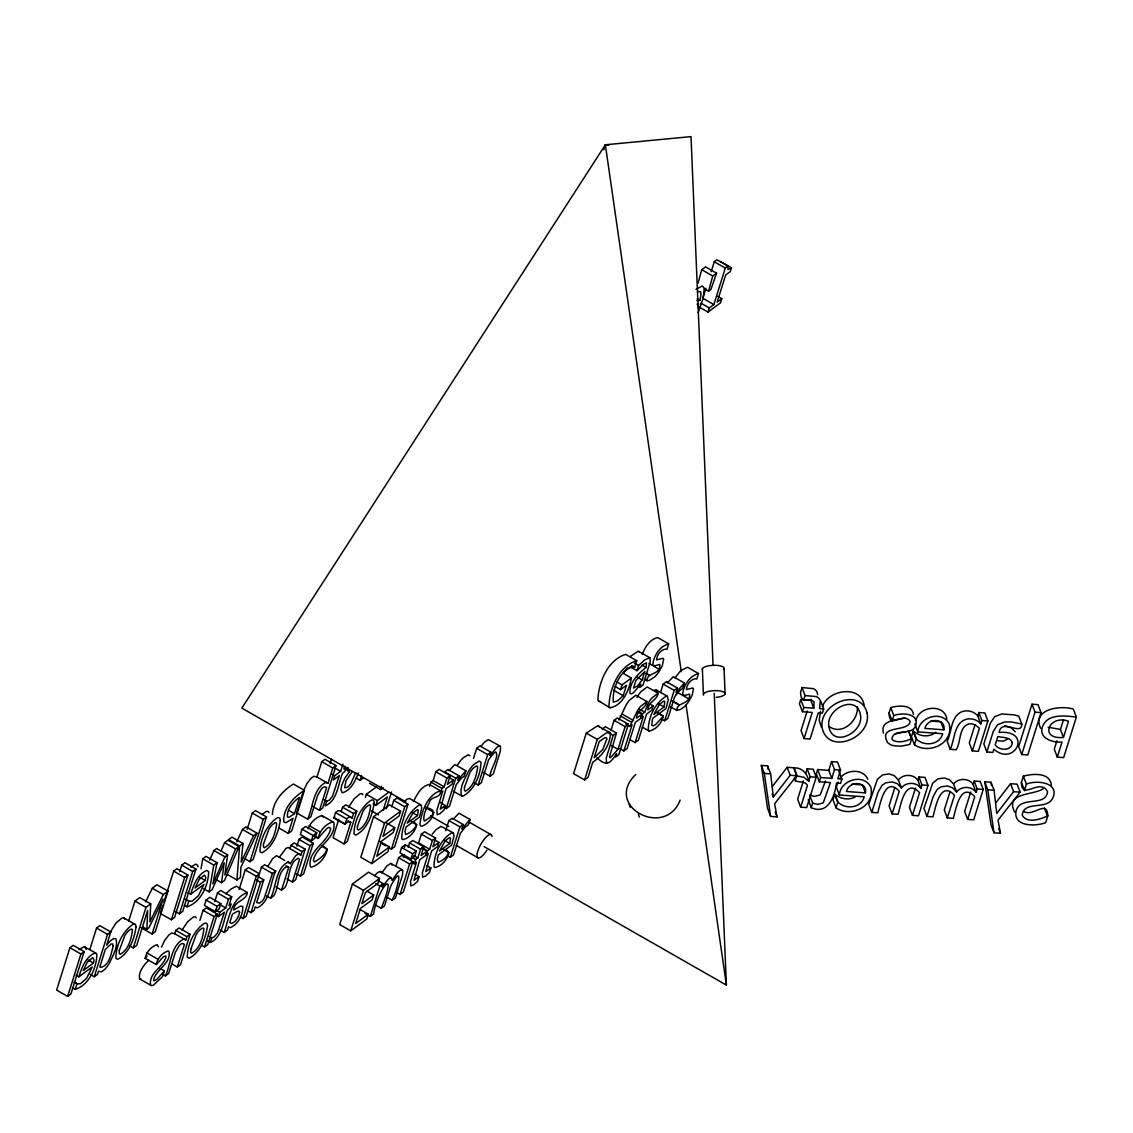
<?xml version="1.0" encoding="UTF-8"?>
<svg xmlns="http://www.w3.org/2000/svg" width="1133" height="1133" viewBox="0 0 1133 1133"><rect width="100%" height="100%" fill="white"/><g stroke="black" fill="none" stroke-linecap="round" stroke-linejoin="round"><path stroke-width="1.5" d="M348.001 767.438L348.412 771.021L349.516 771.573L344.814 778.286L341.741 785.226L340.849 789.574L342.194 792.774C350.89 790.721 355.422 780.679 358.453 772.975M142.758 926.907L146.893 929.272L147.644 910.465L136.696 945.375L133.283 947.91L129.148 945.545M865.442 792.888L865.598 789.432L864.38 786.628C859.041 780.963 848.164 783.654 846.464 791.5L865.442 792.888L862.425 784.914L852.087 784.149M943.874 729.808L944.044 726.352L942.826 723.548C937.487 717.883 926.61 720.574 924.91 728.42L943.874 729.808L940.872 721.834L930.519 721.07M128.61 921.341L134.969 901.075L139.713 897.577L150.731 903.865L149.853 921.851L163.35 894.546L168.01 891.105L156.991 884.816L152.332 888.258L145.59 901.91M227.294 874.449L236.924 879.959L239.601 845.997L242.986 843.504L231.968 837.202L228.583 839.709L239.601 845.997M857.412 706.765C858.432 721.013 841.861 736.053 828.818 726.295M242.986 843.504L241.173 862.142L253.495 835.743L256.993 833.152L245.988 826.849L242.476 829.441L236.684 841.861M216.021 879.576L221.53 882.72L224.192 862.737L212.126 889.66L209.123 891.869L203.628 888.725M209.662 860.074L213.925 850.529L216.601 848.56L227.62 854.849L224.816 875.016L235.593 848.957L238.978 846.464L227.96 840.162L224.575 842.669L221.204 850.812M201.023 868.827L202.765 858.786L206.022 856.378L217.04 862.666L212.862 883.839L224.943 856.831L227.62 854.849M209.123 891.869L213.769 865.074L217.04 862.666M711.156 271.722L714.286 261.751L716.948 259.783L727.967 266.071L727.967 269.512L731.493 267.813L720.475 261.525M93.444 963.05L94.025 960.019L92.665 957.612L87.227 962.186L83.247 970.584L93.444 963.05L87.935 959.892M205.243 880.468L205.809 877.438L204.45 875.03L199.011 879.605L195.032 888.003L205.243 880.468L199.734 877.31M820.547 711.312L819.23 720.319L821.411 727.301M696.837 300.571L699.882 300.344L700.973 295.019L700.718 291.932L698.07 291.436M417.482 815.562L418.289 810.279L417.383 809.628L412.979 812.885L407.285 823.096L417.482 815.562L411.973 812.418M449.744 843.448L450.552 838.165L449.631 837.499L445.227 840.771L439.533 850.982L449.744 843.448L444.235 840.304M664.051 706.964L664.844 701.681L663.938 701.015L659.533 704.273L653.84 714.498L664.051 706.964L658.542 703.805M355.748 772.621L350.72 783.838L347.519 787.237L344.673 787.761L345.976 780.779L352.236 771.658M698.013 283.236L701.738 269.725L705.576 266.892L716.58 273.18L710.901 289.496L708.55 291.223L704.429 288.858M708.55 291.223L712.756 276.013L716.58 273.18M697.942 306.717L698.679 304.211L696.951 304.211M69.92 947.726L56.65 990.086L67.668 996.374L70.912 993.981L84.182 951.621L73.163 945.333L69.92 947.726L80.939 954.028L84.182 951.621M67.668 996.374L80.939 954.028M76.095 975.258L78.857 976.83C81.746 967.809 85.626 956.875 95.045 952.98L96.857 954.17C96.687 967.752 89.096 985.101 75.203 989.392L72.441 987.806M75.203 989.392L76.945 983.812L80.443 983.756L86.675 978.232L92.212 966.959L78.857 976.83M89.904 949.242L96.546 928.069L99.789 925.661L110.793 931.963L106.672 945.134A17.292 5.368 -60.2 0 1 113.612 938.634L115.835 938.676C118.512 946.848 112.748 955.643 109.476 963.022A12.222 3.796 -60.2 0 1 104.618 969.522L101.389 971.887L98.5 971.208L97.523 974.309L94.28 976.717L90.158 974.352M94.28 976.717L107.55 934.357L110.793 931.963M133.283 947.91L145.973 907.377L150.731 903.865M141.101 927.7L152.105 933.989L163.053 899.078L148.961 927.743L146.893 929.272M160.121 968.559L164.412 970.797L162.614 976.533L153.663 984.988A14.531 4.518 -60.2 0 1 150.675 985.2C148.126 972.879 163.634 967.37 166.027 956.663L165.616 955.94L163.237 956.875L156.326 964.551L145.151 958.391C146.284 952.329 151.199 946.352 157.218 944.681L158.478 946.905M162.911 905.324L160.362 913.467L171.38 919.755L174.624 917.362L187.894 875.016L176.875 868.714L173.632 871.121L163.931 902.066M168.01 891.105L155.306 931.638L152.105 933.989M179.68 871.659L181.719 865.145L184.962 862.751L195.967 869.039L182.696 911.399L179.453 913.793L175.332 911.428M164.412 970.797L156.651 979.592L153.989 980.781L153.536 980.087C155.858 969.296 171.522 963.645 168.944 951.323L168.236 950.984C162.231 952.513 156.949 959.127 156.326 964.551M171.38 919.755L184.651 877.409L187.894 875.016M179.453 913.793L192.723 871.447L195.967 869.039M190.103 934.272L186.846 936.679L185.798 940.05L174.779 933.748L175.842 930.377L179.085 927.984L190.103 934.272L180.572 964.679L177.329 967.072L171.819 963.928M187.894 892.677L190.641 894.249C193.531 885.227 197.411 874.294 206.843 870.399L208.656 871.589C208.486 885.17 200.895 902.519 186.987 906.811L184.24 905.225M162.656 974.295L165.418 975.881C170.941 964.523 170.573 945.319 183.914 939.03L185.798 940.05M186.987 906.811L188.744 901.231L192.242 901.174L198.459 895.651L204.011 884.377L190.641 894.249M177.329 967.072L184.438 944.37L182.753 943.577A10.933 3.399 -60.2 0 0 179.439 945.347L175.431 952.159L168.661 973.474L165.418 975.881M199.875 920.421L203.048 910.281L206.291 907.887L217.309 914.175L207.778 944.582L204.535 946.976L201.773 945.404M206.079 900.055L204.422 905.352L215.426 911.654L219.122 908.921L220.779 903.61L209.775 897.322L206.079 900.055L217.097 906.343L220.779 903.61M214.732 901.641L217.465 892.917L220.708 890.51L231.727 896.812L228.993 905.55L231.174 903.922L229.857 908.17L227.662 909.799C223.13 920.435 222.734 937.005 210.327 942.486L207.58 940.914M215.426 911.654L217.097 906.343M204.535 946.976L214.052 916.583L217.309 914.175M210.327 942.486L211.772 937.883L214.264 936.807L217.578 932.884L224.419 912.192L218.442 916.597L215.681 915.025M218.442 916.597L219.774 912.362L225.75 907.944L228.484 899.205L231.727 896.812M247.15 829.328L252.248 813.041L255.492 810.647L266.51 816.935L253.24 859.296L249.996 861.689L244.487 858.545M220.099 930.066L224.221 932.431C228.965 918.424 231.09 898.582 247.32 892.507L236.315 886.204L230.863 889.164L225.849 893.781M239.12 889.462L245.252 869.917L248.495 867.524L259.514 873.812L256.256 876.22L242.986 918.566L240.238 916.994M249.996 861.689L263.267 819.343L266.51 816.935M247.32 892.507C246.541 900.792 234.134 900.593 233.724 910.04L240.139 906.287L242.703 906.343C243.326 914.444 237.987 924.882 229.999 927.686L228.469 926.808L227.45 930.051L224.221 932.431M248.24 911.074L251.002 912.646L254.245 910.252L255.307 906.882L257.163 907.915C270.504 901.641 270.164 882.423 275.687 871.05L264.669 864.762L261.426 867.156L246.229 916.172L242.986 918.566M251.002 912.646L260.533 882.253L263.777 879.845L258.267 876.701M263.777 879.845L256.653 902.548L259.372 903.171L261.681 901.556A4.929 1.53 -60.2 0 0 264.258 898.03L272.444 873.444L275.687 871.05M278.676 827.869L288.306 833.378L293.05 818.281L285.941 822.714L283.802 821.892C282.74 808.509 293.787 797.009 304.437 790.324L293.419 784.036C282.74 790.593 272.982 801.385 272.416 814.457M294.495 813.678L299.565 797.476C293.065 801.654 286.791 808.891 287.442 817.02L288.972 817.332L294.495 813.678L288.986 810.52M302.766 793.114L296.577 812.843L307.595 819.131L310.839 816.737L317.622 795.423L321.63 788.61A10.933 3.399 -60.2 0 1 324.944 786.84L326.616 787.633L319.506 810.336L312.623 806.399M266.439 895.835L270.575 898.186C276.31 887.436 275.404 867.552 288.646 861.845L290.289 863.658L295.26 856.18L298.333 853.885L300.939 854.99L301.987 851.619L305.244 849.226L294.226 842.924L290.983 845.317L289.921 848.702L300.939 854.99M304.437 790.324L291.733 830.857L288.306 833.378M276.013 886.955L281.522 890.099L288.674 867.439L287.173 866.405C276.863 871.192 279.2 887.536 273.818 895.792L270.575 898.186M336.019 765.582L332.776 767.99L327.975 783.314L316.957 777.011L321.772 761.688L325.015 759.294L336.019 765.582L322.749 807.942L319.506 810.336M296.874 846.167L298.985 839.411L302.242 837.004L313.246 843.306L303.715 873.713L300.472 876.106L296.35 873.741M302.029 829.172L300.358 834.483L311.377 840.771L315.073 838.052L316.73 832.741L305.712 826.439L302.029 829.172L313.034 835.474L316.73 832.741M307.595 819.131C313.133 807.787 312.765 788.568 326.092 782.294L327.975 783.314M308.105 828.818C310.145 822.926 315.781 817.12 321.914 815.576L333.768 822.36C336.685 838.661 316.135 845.898 313.43 860.429L314.393 862.001C319.322 859.437 333.909 848.504 321.871 846.039M286.961 878.868L292.47 882.026L299.579 859.324L298.163 858.332C287.796 862.978 290.161 879.52 284.765 887.705L281.522 890.099M330.1 763.6L331.459 759.237M305.244 849.226L295.713 879.619L292.47 882.026M311.377 840.771L313.034 835.474M300.472 876.106L310.003 845.7L313.246 843.306M342.931 764.067L340.651 771.346L334.674 775.765L333.343 780.014L339.319 775.595L332.493 796.287L329.165 800.21L326.672 801.3L325.242 805.889C337.634 800.422 338.045 783.852 342.563 773.202L344.758 771.587L346.089 767.338L343.894 768.953L344.814 766.05M313.983 835.97L318.104 838.335C319.478 830.999 325.681 823.804 332.918 821.864M338.739 819.371L333.017 837.641L344.021 843.929L350.791 822.346L348.086 821.779L344.857 824.173L333.853 817.884L335.524 812.545L338.059 810.732L340.127 810.874L352.136 818.04L353.553 813.522L356.796 811.129L345.792 804.841L342.548 807.234L341.132 811.752M327.38 849.183C325.709 857.015 319.039 865.286 311.108 867.198L310.272 866.603C307.496 850.232 327.862 843.094 330.68 828.563L328.924 827.288L326.913 828.435L318.104 838.335M344.857 824.173L347.123 818.309L350.139 816.836L352.136 818.04M356.031 777.946L360.152 780.311L361.611 775.666M356.796 811.129L347.279 841.536L344.021 843.929M365.364 797.505L366.37 794.318L376.553 786.784M369.457 783.257L380.461 789.545L381.467 786.359M373.125 803.835L375.887 805.407L377.388 800.606L388.846 792.151M366.795 891.062L373.678 894.999L361.88 903.709L365.364 892.592L378.025 883.244L379.527 878.457L368.508 872.169L352.434 884.037L339.73 924.57L350.748 930.859L366.823 918.99L368.324 914.204L360.067 909.473M386.509 822.983L394.766 827.713L382.968 836.423L386.452 825.32L399.099 815.972L400.6 811.171L389.596 804.883L373.522 816.751L360.818 857.284L371.836 863.573L387.911 851.704L389.412 846.918L379.767 841.408M383.266 809.939L387.344 796.938L375.887 805.407M386.24 808.863L391.522 791.967M350.748 930.859L363.452 890.326L379.527 878.457M371.836 863.573L384.54 823.054L400.6 811.171M391.692 806.937L393.746 800.422L396.989 798.014L407.993 804.317L394.723 846.663L391.48 849.07L388.732 847.484M603.776 149.825L605.362 144.783L691.017 136.626L713.054 665.156M373.678 894.999L372.176 899.786L360.379 908.496L355.663 923.551L368.324 914.204M394.766 827.713L393.264 832.5L381.467 841.21L376.751 856.265L389.412 846.918M364.812 913.255L370.321 916.399L379.852 885.992L383.096 883.598L377.586 880.454M391.48 849.07L404.75 806.71L407.993 804.317M383.096 883.598L382.033 886.969L388.647 878.854L391.296 877.834L392.032 880.383L397.91 872.268L400.728 870.045L402.824 870.371L402.527 875.044L395.459 897.832L392.216 900.225L386.707 897.081M375.759 905.168L381.269 908.312C398.844 864.068 377.558 888.598 373.564 914.005L370.321 916.399M395.955 866.164L398.604 857.723L401.847 855.316L412.865 861.618L403.334 892.011L400.091 894.419L395.955 892.053M401.634 847.484L399.977 852.795L410.982 859.083L414.678 856.364L416.335 851.053L405.331 844.751L401.634 847.484L412.653 853.786L416.335 851.053M404.495 847.413L405.331 844.751M403.291 857.511L404.184 854.679M408.192 847.272L409.551 842.91L412.794 840.516L423.813 846.804L421.079 855.542L427.042 851.138L421.547 847.98M392.216 900.225C397.541 889.306 404.495 860.953 390.786 885.907L384.512 905.918L381.269 908.312M416.788 824.654C415.358 831.339 409.509 838.42 402.612 839.61L401.762 838.859C401.578 826.099 408.546 811.384 419.791 804.756L421.405 805.535L421.66 808.622L419.422 817.148L406.053 827.019L405.005 831.395L405.741 834.426C410.741 833.307 422.609 823.096 411.279 821.51M429.605 786.359L430.937 782.124L433.132 780.495L435.865 771.757L439.122 769.364L450.127 775.666L447.393 784.39L453.37 779.986L449.234 777.62M410.982 859.083L412.653 853.786M400.091 894.419L409.608 864.012L412.865 861.618M421.377 834.171L418.644 842.91L429.648 849.212L432.395 840.474L435.639 838.066L424.62 831.778L421.377 834.171L432.395 840.474M411.548 862.227L414.31 863.813L415.641 859.565L417.836 857.936L420.57 849.198L423.813 846.804M433.797 812.078C432.778 818.323 427.962 823.705 422.212 826.141A14.743 4.574 -60.2 0 1 419.918 823.889C421.717 811.426 427.311 794.884 440.482 790.763C441.148 799.204 430.937 794.927 429.081 803.099C426.56 808.452 422.666 814.74 424.124 820.759L424.79 821C431.036 816.709 440.114 810.591 425.541 807.347M450.127 775.666L446.884 778.059L444.15 786.798L441.955 788.412L440.624 792.661L442.819 791.046L436.871 810.222L437.154 814.754L440.057 813.636L443.924 810.109L445.368 805.521L439.859 802.362M414.919 874.308L419.04 876.659L417.61 881.262L413.743 884.788L410.84 885.907L410.557 881.361L416.505 862.185L414.31 863.813M427.042 851.138L425.711 855.373L419.748 859.791L413.942 880.369L419.04 876.659M429.648 849.212L427.467 850.826L426.135 855.075L428.331 853.446L422.382 872.637L422.666 877.169L425.569 876.05L429.435 872.523L430.866 867.935L426.744 865.57M453.37 779.986L452.039 784.234L446.062 788.639L440.255 809.217L445.368 805.521M435.639 838.066L432.905 846.804L438.868 842.4L434.746 840.035M443.485 807.036L446.232 808.608L455.763 778.215L459.007 775.808L448.002 769.519L444.745 771.913L455.763 778.215M459.007 775.808L457.59 780.34L465.932 770.822L454.914 764.534L448.909 770.695M438.868 842.4L437.536 846.648L431.574 851.053L425.767 871.631L430.866 867.935M445.694 830.716L448.866 820.589L452.109 818.182L463.128 824.484L461.712 829.002L470.053 819.499L459.035 813.197L453.03 819.357M465.932 770.822L464.261 776.162L461.046 778.527L456.245 784.631L449.475 806.214L446.232 808.608M473.509 758.459L476.681 748.332L479.939 745.925L490.943 752.227L489.881 755.598L497.061 747.058L499.37 745.925L500.588 746.718L500.234 751.533L493.322 773.825L490.079 776.218L483.196 772.295M449.036 852.54C447.606 859.211 441.771 866.306 434.86 867.496L434.024 866.745C433.84 853.985 440.794 839.256 452.053 832.642L453.667 833.406L453.922 836.494L451.67 845.034L438.315 854.905L437.267 859.267L438.004 862.312C443.003 861.193 454.857 850.982 443.527 849.396M447.606 855.712L450.353 857.284L459.885 826.878L463.128 824.484M474.047 782.662L478.168 785.027L487.7 754.62L490.943 752.227M470.053 819.499L468.382 824.824L465.167 827.189L460.366 833.293L453.597 854.877L450.353 857.284M490.079 776.218C489.753 769.874 499.795 756.575 495.744 751.887A10.933 3.399 -60.2 0 0 491.878 755.414L488.535 759.931L481.412 782.62L478.168 785.027M705.958 288.32L702.828 298.276L713.847 304.579L725.29 268.054L727.967 266.071M699.727 307.355L707.998 312.085L709.286 307.935L713.847 304.579M717.685 296.322L721.82 298.687L720.517 302.823L707.998 312.085M731.493 267.813L730.332 271.523L725.672 274.965L717.161 302.129L721.82 298.687M586.285 733.108L573.581 773.641L584.6 779.943L588.013 777.408L592.743 762.311C602.218 755.796 610.46 744.806 610.404 733.023L597.7 725.743L586.285 733.108L597.289 739.41L605.815 733.235L609.667 732.215M584.6 779.943L597.289 739.41M615.063 686.485L620.558 689.629L622.045 684.899L631.364 678.016L623.108 673.285M611.069 730.063L614.114 720.333L617.358 717.94L628.376 724.228L618.845 754.635L615.601 757.028L616.649 753.657C610.517 762.481 607.345 767.692 596.893 757.722M631.364 678.016C629.212 689.53 623.192 705.392 610.021 707.785L597.955 700.477C598.139 683.072 607.699 659.732 625.699 654.392L636.718 660.695L634.678 667.195L633.602 666.686C619.765 669.306 611.933 689.416 613.321 702.163L617.513 700.945L623.221 695.719L626.507 685.238L620.558 689.629M602.204 729.128L605.447 726.735L616.465 733.037L613.208 735.43L606.254 757.92L606.537 763.231M618.873 720.078L625.77 705.746A10.353 3.215 -60.2 0 1 629.721 699.967L635.882 695.237L646.901 701.539C646.065 708.635 636.562 710.051 636.548 718.195L641.929 714.229L637.794 711.864M616.465 733.037L609.526 756.688A4.929 1.53 -60.2 0 0 610.772 757.396L618.009 749.338L625.133 726.635L628.376 724.228M636.944 670.694L638.573 665.496L644.889 659.76L649.974 657.735L650.229 661.729L643.02 685.068L639.791 687.448L640.811 684.219L633.262 692.929L631.223 693.892L629.962 693.297C629.197 682.533 638.205 673.611 646.065 667.45L646.504 662.833L643.459 664.292L636.944 670.694L630.061 666.756M642.142 679.97L644.776 671.529L635.868 680.551L633.588 688.043L637.44 686.017L642.142 679.97L636.633 676.826M625.756 724.015L629.891 726.38L636.788 712.048A10.353 3.215 -60.2 0 1 640.726 706.256L646.901 701.539M619.751 748.559L623.886 750.91L632.087 724.752L629.891 726.38M646.957 680.763C646.674 672.138 660.936 675.24 659.774 664.391L654.959 665.765L652.721 665.029C653.458 656.064 659.703 646.249 668.697 643.87L666.983 649.336L665.921 649.053C660.879 649.464 656.701 655.044 656.616 659.888L662.862 658.287L663.669 658.981L662.366 665.51L659.038 671.671A14.531 4.518 -60.2 0 1 654.421 677.081L649.195 680.437L646.957 680.763L644.21 679.191M641.929 714.229L640.598 718.464L635.33 722.358L627.13 748.516L623.886 750.91M637.029 697.432A10.353 3.215 -60.2 0 1 640.966 691.654L647.141 686.924L658.146 693.226L651.985 697.942A10.353 3.215 -60.2 0 0 648.048 703.735L644.663 712.19L642.482 713.818L641.151 718.067L643.332 716.438L635.146 742.597L629.636 739.452M650.427 704.329L653.174 705.916L651.843 710.15L646.589 714.045L638.389 740.203L635.146 742.597M658.146 693.226C657.324 700.321 647.821 701.738 647.807 709.881L653.174 705.916M660.525 692.546L663.173 684.091L666.416 681.698L677.435 687.986L676.019 692.504L684.36 683.001L673.342 676.713L667.323 682.873M657.834 712.912L663.343 716.056C661.913 722.727 656.078 729.822 649.167 731.012L642.284 727.074M661.899 719.214L664.66 720.786L674.192 690.394L677.435 687.986M684.36 683.001L682.689 688.34L679.46 690.705L674.673 696.809L667.904 718.393L664.66 720.786M676.783 710.433C676.486 701.823 690.762 704.91 689.6 694.062L684.785 695.45L682.548 694.699C683.284 685.748 689.515 675.919 698.509 673.554L696.795 679.021L695.747 678.724C690.691 679.149 686.527 684.714 686.428 689.572L692.674 687.972L693.495 688.652L692.178 695.195L688.864 701.341A14.531 4.518 -60.2 0 1 684.233 706.751L680.579 709.442L676.783 710.433L669.9 706.51M813.777 708.182L810.761 700.208L800.776 699.472L803.793 707.459L813.777 708.182L814.117 701.766C807.418 696.668 801.272 705.717 800.578 692.249L802.051 687.561L813.31 688.623A10.353 7.959 -20.7 0 1 817.29 692.73L817.658 694.727M800.776 699.472L799.445 703.72L802.461 711.708L812.248 712.416L804.048 738.574L810.081 739.013L818.281 712.855L822.36 713.167L823.691 708.918L820.674 700.93M803.594 700.236L805.053 695.549L802.051 687.561M802.461 711.708L803.793 707.459M807.192 710.972L801.045 730.601L804.048 738.574M810.761 700.208L811.086 699.174M800.649 807.163L807.418 785.58C804.982 778.824 790.692 785.211 797.165 775.963L794.148 767.99C801.867 767.112 807.758 774.122 808.764 781.274L810.18 776.756L807.163 768.769L813.197 769.222L816.213 777.196L806.682 807.602L800.649 807.163L797.646 799.176L803.368 780.906M805.747 773.287L807.163 768.769M817.658 769.548L820.674 777.521L831.778 778.343L828.775 770.355L817.658 769.548L816.341 773.782L819.343 781.77L830.447 782.577L823.238 802.886L817.559 804.416L812.673 803.056L809.67 795.069L814.556 796.428L820.221 794.899L825.433 781.019M838.887 771.091L841.89 779.079L840.559 783.328L836.48 783.03C834.837 796.202 828.025 815.264 811.228 807.659L812.673 803.056M819.343 781.77L820.674 777.521M828.775 770.355L831.509 761.617L837.542 762.056L840.544 770.043L837.811 778.782L841.89 779.079M831.778 778.343L834.511 769.604L831.509 761.617M834.766 794.29L833.01 799.87L836.027 807.857C850.756 817.899 875.398 806.441 870.824 787.279C864.082 772.819 840.318 779.773 839.369 794.984L864.21 796.811C861.377 808.197 845.742 809.741 838.123 802.306L834.766 794.29L837.769 802.277L836.027 807.857M911.697 738.73L908.369 730.728L911.697 738.73L909.898 744.466L900.735 746.208L893.895 745.726A14.531 11.174 -20.7 0 1 887.635 742.611C877.438 723.93 908.624 732.867 910.139 721.381L909.02 719.937C900.834 713.181 889.518 729.425 889.051 713.039L890.765 707.573C897.86 705.477 912.391 704.117 913.396 714.47M892.068 721.027L893.781 715.56L890.765 707.573M912.447 815.349L919.557 792.647C905.14 777.167 900.593 805.719 898.129 814.301L892.096 813.862L899.305 791.245C884.915 775.595 880.199 804.104 877.778 812.814L871.744 812.375L878.018 792.364L881.97 785.396L885.638 782.861L892.068 781.897L897.294 783.639L901.401 787.945C906.074 781.812 916.555 781.77 920.917 788.327L921.965 784.942L918.962 776.969L924.995 777.408L928.012 785.396L918.481 815.788L912.447 815.349L909.431 807.376L915.535 787.917M894.829 787.534L889.079 805.875L892.096 813.862M913.212 731.21L911.456 736.79L914.458 744.778C929.202 754.819 953.844 743.361 949.27 724.199C942.529 709.74 918.75 716.693 917.815 731.904L942.656 733.731C939.824 745.117 924.188 746.661 916.569 739.226L913.212 731.21L916.215 739.198L914.458 744.778M920.917 788.327L917.9 780.34L918.962 776.969M967.653 819.4L974.762 796.697C960.345 781.218 955.799 809.769 953.335 818.352L947.301 817.913L954.51 795.295C940.121 779.646 935.405 808.155 932.983 816.865L926.95 816.411L933.224 796.414L937.175 789.446L940.843 786.911L947.273 785.934L952.499 787.69L956.606 791.995C961.28 785.863 971.76 785.82 976.122 792.378L977.184 788.993L974.168 781.019L980.201 781.458L983.217 789.432L973.686 819.839L967.653 819.4L964.636 811.412L970.74 791.967M972.341 750.91L979.45 728.207L975.612 725.219A10.933 8.413 -20.7 0 0 969.211 723.845C958.617 726.38 961.025 742.469 956.224 749.734L950.19 749.295C954.878 739.778 953.731 722.996 966.293 719.257C971.548 717.897 977.312 719.724 980.81 723.888L981.858 720.503L978.855 712.53L984.889 712.969L987.891 720.956L978.374 751.349L972.341 750.91L969.324 742.936L974.918 725.092M950.035 791.585L944.299 809.925L947.301 817.913M980.81 723.888L977.793 715.9L978.855 712.53M976.122 792.378L973.105 784.39L974.168 781.019M986.843 751.972L993.358 731.182L997.621 724.695L1004.886 721.948L1011.273 721.919L1021.782 724.1C1021.895 736.62 1001.459 717.699 999.108 732.414C1033.183 729.779 1014.729 767.551 993.853 749.182L992.848 752.411L986.843 751.972L983.826 743.999L990.355 723.194L994.604 716.707L1001.884 713.96L1014.262 714.881L1018.765 716.127L1021.782 724.1M1031.993 704.202L1018.723 746.548L1021.725 754.536L1027.758 754.975L1041.043 712.629L1038.026 704.641L1031.993 704.202L1035.01 712.175L1021.725 754.536M1023.439 811.242C1032.715 817.814 1047.189 798.595 1047.813 815.887L1045.702 822.643C1035.959 826.524 1013.1 826.948 1016.046 811.143C1019.827 795.168 1045.688 807.574 1047.572 791.684L1046.17 789.503C1037.616 779.971 1021.867 800.025 1021.371 782.634L1023.396 776.19C1032.56 773.556 1049.951 772.154 1051.339 784.999M1024.374 790.622L1026.399 784.163L1023.396 776.19M1056.919 740.77L1054.285 749.154L1057.287 757.141L1063.646 757.609L1076.35 717.076L1073.348 709.102C1060.984 705.023 1031.412 708.904 1040.689 728.42M1063.476 737.427L1068.546 721.239C1048.79 713.988 1038.649 739.934 1063.476 737.427L1060.46 729.454L1063.505 719.738M1057.287 757.141L1062.032 742.03C1053.251 742.894 1038.621 738.617 1042.346 727.089C1047.175 713.167 1065.062 715.815 1076.35 717.076M642.312 654.364C644.932 647.226 649.775 639.324 657.678 637.567L668.697 643.87M838.108 781.997L836.352 787.01L839.369 794.984M916.101 720.036C919.203 705.845 944.681 703.409 946.834 719.087M161.509 947.131L164.866 940.107L168.845 935.037L171.692 932.997L174.779 933.748M303.686 790.395L307.057 783.356L311.023 778.3L313.883 776.261L316.957 777.011M698.183 312.623L703.182 298.092L704.273 288.108L702.177 285.969L695.959 289.34M238.978 846.464L224.504 880.511L221.53 882.72M256.993 833.152L240.918 867.255L240.394 877.395L236.924 879.959M109.448 933.479L115.991 923.041L121.599 918.296A15.182 4.716 -60.2 0 1 124.772 918.99M267.884 866.377L272.557 858.743L276.494 855.627L284.78 860.499M413.361 801.513C416.972 794.842 421.179 785.82 429.464 784.461L440.482 790.763M279.27 857.355L285.955 848.376L288.377 847.456L289.921 848.702M680.14 800.125C665.198 839.043 602.997 806.271 635.67 774.533M181.96 930.221L187.441 921.979L193.035 917.22A15.182 4.716 -60.2 0 1 196.207 917.928M348.667 807.078L354.133 798.822L359.742 794.077A15.182 4.716 -60.2 0 1 362.914 794.771M822.431 706.553C828.251 689.487 861.009 684.474 864.139 705.321M674.9 677.916L680.636 670.75L687.504 667.252L698.509 673.554M608.818 145.038L605.362 144.783L241.839 708.125L405.911 801.909M381.75 872.976L386.891 865.98L390.644 863.417L402.357 869.804M676.132 694.359L677.421 692.376L688.439 698.664M663.343 716.056L655.568 724.624L653.118 725.885L651.758 725.276L652.608 718.421L665.977 708.55L668.229 700.01L667.323 696.243L656.304 689.955L654.053 690.337M147.063 955.898L145.151 958.391M623.674 672.492L627.809 667.493M772.437 786.373L787.166 767.31L793.695 767.792L796.697 775.765L774.604 803.75L777.04 816.893L770.596 816.426L767.579 808.438L761.334 765.412L767.622 765.88L770.638 773.853L773.343 797.08L790.183 775.284L796.697 775.765M995.865 802.759L1010.594 783.682L1017.108 784.163L1020.125 792.151L998.031 820.122L1000.467 833.279L994.023 832.797L991.007 824.824L984.761 781.784L991.049 782.252L994.066 790.239L996.757 813.466L1013.61 791.67L1020.125 792.151M480.888 746.435L484.428 742.172L488.351 739.622L500.12 746.08M432.211 834.129L436.134 829.554L441.034 826.339L453.016 832.727M374.527 875.696L377.629 872.552L380.277 871.546L391.296 877.834M840.19 778.144C846.365 769.265 863.332 768.514 867.821 779.292M148.763 960.246C143.99 964.934 138.099 971.817 139.656 978.898L150.675 985.2M901.401 787.945L898.384 779.971C903.072 773.839 913.552 773.797 917.9 780.34M956.606 791.995L953.589 784.022C958.277 777.889 968.757 777.847 973.105 784.39M1043.309 788.625C1034.018 795.564 1004.447 791.981 1014.672 812.078M333.853 817.884L334.844 816.978M1007.86 738.744L1003.583 741.152L997.904 740.798M630.401 656.404L638.148 651.206L649.974 657.735M403.886 801.668L407.498 798.949L409.749 798.553L420.768 804.855M262.077 814.514L265.773 811.78A15.182 4.716 -60.2 0 1 268.946 812.488M79.013 949.709L84.04 946.678L96.135 953.235M190.811 867.127L195.825 864.097L197.638 865.3L197.978 866.887M935.816 732.173C929.655 737.767 919.514 736.549 913.552 731.238M360.152 780.311L363.481 777.861M380.461 789.545L383.124 787.591M855.514 796.711C849.183 800.564 840.544 799.119 835.12 794.318M1047.813 815.887C1040.59 819.102 1027.404 824.003 1022.207 815.264C1023.878 799.799 1047.303 810.945 1052.982 797.59C1059.397 782.237 1036.199 779.844 1026.399 784.163M911.371 738.702C905.819 741.364 898.965 743.191 893.116 740.401L891.912 738.943C893.611 727.301 913.34 736.946 916.016 724.426C918.282 712.742 900.919 712.756 893.781 715.56M904.941 718.067C896.585 719.993 879.633 720.234 883.499 733.136M906.202 731.734L895.311 733.83M805.053 695.549L816.312 696.597A10.353 7.959 -20.7 0 1 820.292 700.718L819.612 708.621L823.691 708.918M797.165 775.963L804.09 777.351L808.764 781.274M636.718 660.695C618.717 666.034 609.157 689.36 608.973 706.765L610.021 707.785M599.003 701.483L600.589 701.582M1035.01 712.175L1041.043 712.629M889.051 713.039L892.379 721.055M981.858 720.503L987.891 720.956M1060.46 729.454L1048.124 727.244M1021.371 782.634L1024.855 790.65M834.511 769.604L840.544 770.043M761.334 765.412L764.35 773.4L770.638 773.853M810.18 776.756L816.213 777.196M921.965 784.942L928.012 785.396M977.184 788.993L983.217 789.432M984.761 781.784L987.764 789.772L994.066 790.239M667.323 696.243L666.36 696.158C655.101 702.772 648.133 717.501 648.331 730.247L649.167 731.012M461.669 795.989L462.717 796.258C474.444 790.069 480.661 774.901 480.973 762.183L479.217 761.05L474.104 764.223A15.182 4.716 -60.2 0 0 468.453 771.431C464.927 778.768 458.992 787.761 461.669 795.989L453.412 791.273M1004.759 725.743L1011.372 727.882L1015.239 731.776M714.286 261.751L725.29 268.054M701.738 269.725L712.756 276.013M697.135 298.772L699.882 300.344M701.03 303.219L709.286 307.935M648.968 663.485L658.613 668.994M641.929 665.085L646.065 667.45M634.438 663.131L638.573 665.496M646.178 673.314L648.926 674.886M646.008 673.441L648.756 675.013M631.931 665.623L634.678 667.195M631.633 665.836L634.381 667.408M663.173 684.091L674.192 690.394M671.869 700.633L678.752 704.57M673.073 701.554L678.582 704.698M616.536 681.74L622.045 684.899M657.65 713.039L663.159 716.198M613.576 690.209L623.221 695.719M639.168 709.046L644.663 712.19M638.346 711.453L642.482 713.818M622.399 714.215L633.418 720.503M620.204 715.829L631.223 722.132M614.114 720.333L625.133 726.635M609.087 733.065L613.208 735.43M611.126 745.401L618.009 749.338M476.681 748.332L487.7 754.62M435.865 771.757L446.884 778.059M433.132 780.495L444.15 786.798M430.937 782.124L441.955 788.412M490.787 834.497L468.765 821.907A13.341 4.15 -60.2 0 1 469.629 822.572M448.866 820.589L459.885 826.878M425.342 807.489L433.613 812.219M430.441 815.944L448.852 826.453M484.117 846.62L726.395 985.101L714.229 693.438M345.395 769.222L349.474 771.743M393.746 800.422L404.75 806.71M335.141 768.202L340.651 771.346M321.772 761.688L332.776 767.99M331.927 774.193L334.674 775.765M456.217 845.36L478.253 857.95M366.37 794.318L377.388 800.606M411.095 821.652L416.59 824.796M443.343 849.538L448.852 852.682M371.596 810.945L378.479 814.882M373.522 816.751L384.54 823.054M421.958 847.682L427.467 850.826M409.551 842.91L420.57 849.198M342.548 807.234L353.553 813.522M323.925 799.728L326.672 801.3M413.701 855.585L417.836 857.936M335.524 812.545L346.528 818.847M348.043 820.774L350.791 822.346M411.506 857.199L415.641 859.565M381.849 843.561L385.971 845.912M334.023 817.757L345.027 824.045M398.604 857.723L409.608 864.012M309.125 825.589L320.129 831.877M314.238 835.786L318.373 838.137M321.63 846.209L327.14 849.353M298.985 839.411L310.003 845.7M252.248 813.041L263.267 819.343M375.717 883.641L379.852 885.992M290.983 845.317L301.987 851.619M352.434 884.037L363.452 890.326M242.476 829.441L253.495 835.743M287.541 862.086L290.289 863.658M285.927 865.867L288.674 867.439M224.575 842.669L235.593 848.957M261.426 867.156L272.444 873.444M213.925 850.529L224.943 856.831M245.252 869.917L256.256 876.22M256.398 879.888L260.533 882.253M202.765 858.786L213.769 865.074M181.719 865.145L192.723 871.447M217.465 892.917L228.484 899.205M173.632 871.121L184.651 877.409M220.241 904.8L225.75 907.944M215.638 909.997L219.774 912.362M184.608 898.866L188.928 901.089M203.048 910.281L214.052 916.583M152.332 888.258L163.35 894.546M209.01 936.311L211.772 937.883M134.969 901.075L145.973 907.377M175.842 930.377L186.846 936.679M124.063 918.084L135.082 924.386M146.865 952.91L157.869 959.212M96.546 928.069L107.55 934.357M74.381 982.099L77.143 983.671M74.197 982.226L76.945 983.812M321.914 815.576L323.259 817.049M977.793 715.9C973.814 711.085 966.746 709.499 961.067 712.062C950.601 717.557 951.805 732.045 947.174 741.308L950.19 749.295M656.304 689.955L657.267 691.895M598.663 725.913L599.385 726.735M380.277 871.546L380.929 872.311M391.352 863.516L392.004 865.13M953.589 784.022L949.496 779.702L944.256 777.96L937.841 778.938L932.629 783.285L923.947 808.438L926.95 816.411M898.384 779.971L894.291 775.666L889.051 773.91L882.635 774.887L877.424 779.235L868.742 804.388L871.744 812.375M85.117 946.933L86.179 949.468M469.954 755.881L468.212 754.748L463.1 757.92A15.182 4.716 -60.2 0 0 457.449 765.129M638.97 651.433L639.437 652.197M1044.357 807.871L1047.359 815.859M1010.594 783.682L1013.61 791.67M998.669 828.492L1000.467 833.279M914.798 723.93L917.815 731.904M808.226 799.671L811.228 807.659M794.29 778.116L795.493 781.303M787.166 767.31L790.183 775.284M772.14 793.893L773.343 797.08M775.241 812.106L777.04 816.893M638.361 814.075L639.352 817.035M629.226 804.274L630.245 807.305M987.764 789.772L994.023 832.797M764.35 773.4L770.596 816.426M605.362 144.783L681.259 671.742M686.046 704.995L726.395 985.101M991.049 782.252L991.432 785.566M767.622 765.88L768.018 769.194M724.058 668.583L725.106 693.92M702.347 668.867L703.409 694.203M703.551 695.081A10.891 3.399 -2.4 0 1 712.289 690.79A10.891 3.399 -2.4 0 1 724.964 693.042A10.891 3.399 -2.4 0 1 716.226 697.333M702.488 669.745A10.891 3.399 -2.4 0 1 714.073 665.298A10.891 3.399 -2.4 0 1 723.463 669.476M486.935 850.232A13.341 4.15 -60.2 0 1 477.191 856.902A13.341 4.15 -60.2 0 1 483.38 840.36A13.341 4.15 -60.2 0 1 492.048 836.579M141.356 979.238A14.531 4.518 -60.2 0 1 139.656 978.898M867.156 713.294C871.716 737.98 828.563 755.456 822.246 728.292C817.729 703.678 860.797 686.23 867.156 713.294M136.087 926.836C134.331 939.016 129.176 953.434 117.605 959.325L115.849 958.221C115.934 945.673 122.251 932.006 132.618 924.585A15.182 4.716 -60.2 0 1 135.776 925.279L136.087 926.836M207.537 925.774C205.767 937.954 200.612 952.357 189.041 958.263L187.299 957.144C187.384 944.61 193.686 930.944 204.053 923.522A15.182 4.716 -60.2 0 1 207.226 924.216L207.537 925.774M280.276 820.334C278.506 832.514 273.35 846.918 261.78 852.823L260.024 851.719C260.123 839.171 266.425 825.504 276.792 818.083A15.182 4.716 -60.2 0 1 279.964 818.777L280.276 820.334M374.244 802.631C372.474 814.811 367.319 829.214 355.748 835.12L353.992 834.001C354.091 821.467 360.393 807.801 370.76 800.38A15.182 4.716 -60.2 0 1 373.932 801.073L374.244 802.631M860.429 714.753C864.167 732.47 832.868 748.332 828.945 726.89C825.192 709.145 856.619 693.283 860.429 714.753M113.201 945.857C111.289 953.221 109.519 965.798 100.582 967.426L99.846 966.916L105.341 949.383L111.218 943.916L112.719 943.959L113.201 945.857M119.319 950.46L119.206 953.335L120.183 954.283C128.496 949.893 131.428 938.719 132.476 930.08A8.682 2.691 -60.2 0 0 130.607 929.4L128.227 931.156A8.611 2.677 -60.2 0 0 124.687 935.844L119.319 950.46M190.755 949.397L190.641 952.272L191.619 953.221C199.946 948.831 202.878 937.642 203.912 929.018A8.682 2.691 -60.2 0 0 202.042 928.324L199.663 930.094A8.611 2.677 -60.2 0 0 196.122 934.767L190.755 949.397M263.493 843.958L263.38 846.833L264.357 847.781C272.685 843.391 275.602 832.217 276.65 823.578A8.682 2.691 -60.2 0 0 274.781 822.884L272.402 824.654A8.611 2.677 -60.2 0 0 268.861 829.328L263.493 843.958M357.462 826.254L357.348 829.115L358.325 830.078C366.653 825.688 369.585 814.5 370.618 805.875A8.682 2.691 -60.2 0 0 368.749 805.181L366.37 806.937A8.611 2.677 -60.2 0 0 362.829 811.625L357.462 826.254M464.488 787.322L464.374 790.211L465.351 791.188C473.693 786.84 476.568 775.623 477.644 766.999A8.611 2.677 -60.2 0 0 475.789 766.305L473.396 768.061A8.682 2.691 -60.2 0 0 469.841 772.763L464.488 787.322M1012.265 742.384C1012.066 751.278 999.306 750.853 995.185 744.933L997.833 736.492C1002.578 737.824 1010.126 736.847 1012.265 742.384M606.778 739.098L602.756 749.522L594.188 757.708L599.258 741.506L604.668 737.795L606.183 737.597L606.778 739.098M239.516 912.518C238.581 916.937 236.061 922.234 231.33 923.409L229.801 922.559L232.449 914.119L237.831 911.102L239.375 911.442L239.516 912.518"/></g></svg>
